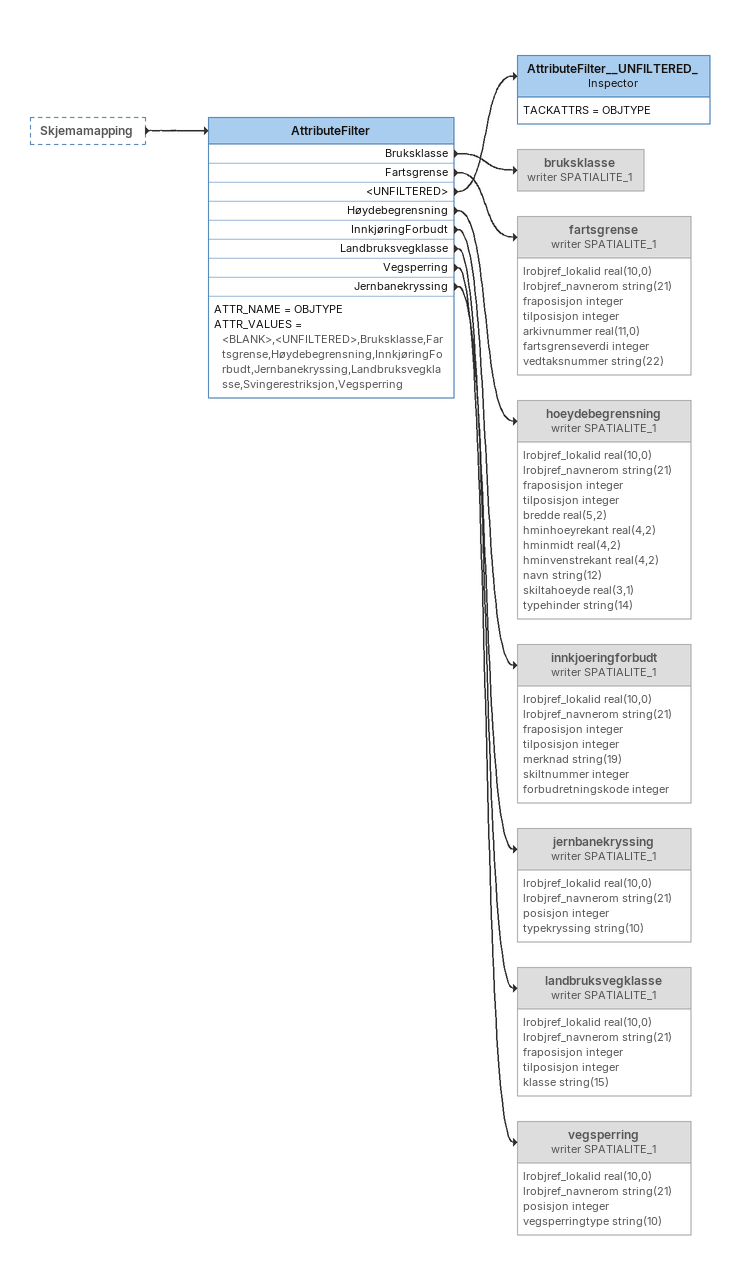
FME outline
Skjemamapping [outside]
    -> AttributeFilter
AttributeFilter
    ATTR_NAME = OBJTYPE
    ATTR_VALUES = <BLANK>,<UNFILTERED>,Bruksklasse,Fartsgrense,Høydebegrensning,InnkjøringForbudt,Jernbanekryssing,Landbruksvegklasse,Svingerestriksjon,Vegsperring
    Bruksklasse -> bruksklasse (writer SPATIALITE_1)
    Fartsgrense -> fartsgrense (writer SPATIALITE_1)
    <UNFILTERED> -> AttributeFilter__UNFILTERED_
    Høydebegrensning -> hoeydebegrensning (writer SPATIALITE_1)
    InnkjøringForbudt -> innkjoeringforbudt (writer SPATIALITE_1)
    Landbruksvegklasse -> landbruksvegklasse (writer SPATIALITE_1)
    Vegsperring -> vegsperring (writer SPATIALITE_1)
    Jernbanekryssing -> jernbanekryssing (writer SPATIALITE_1)
AttributeFilter__UNFILTERED_: Inspector
    TACKATTRS = OBJTYPE
bruksklasse (writer SPATIALITE_1) [off]
fartsgrense (writer SPATIALITE_1) [off]
    attributes: lrobjref_lokalid real(10,0), lrobjref_navnerom string(21), fraposisjon integer, tilposisjon integer, arkivnummer real(11,0), fartsgrenseverdi integer, vedtaksnummer string(22)
hoeydebegrensning (writer SPATIALITE_1) [off]
    attributes: lrobjref_lokalid real(10,0), lrobjref_navnerom string(21), fraposisjon integer, tilposisjon integer, bredde real(5,2), hminhoeyrekant real(4,2), hminmidt real(4,2), hminvenstrekant real(4,2), navn string(12), skiltahoeyde real(3,1), typehinder string(14)
innkjoeringforbudt (writer SPATIALITE_1) [off]
    attributes: lrobjref_lokalid real(10,0), lrobjref_navnerom string(21), fraposisjon integer, tilposisjon integer, merknad string(19), skiltnummer integer, forbudretningskode integer
jernbanekryssing (writer SPATIALITE_1) [off]
    attributes: lrobjref_lokalid real(10,0), lrobjref_navnerom string(21), posisjon integer, typekryssing string(10)
landbruksvegklasse (writer SPATIALITE_1) [off]
    attributes: lrobjref_lokalid real(10,0), lrobjref_navnerom string(21), fraposisjon integer, tilposisjon integer, klasse string(15)
vegsperring (writer SPATIALITE_1) [off]
    attributes: lrobjref_lokalid real(10,0), lrobjref_navnerom string(21), posisjon integer, vegsperringtype string(10)
